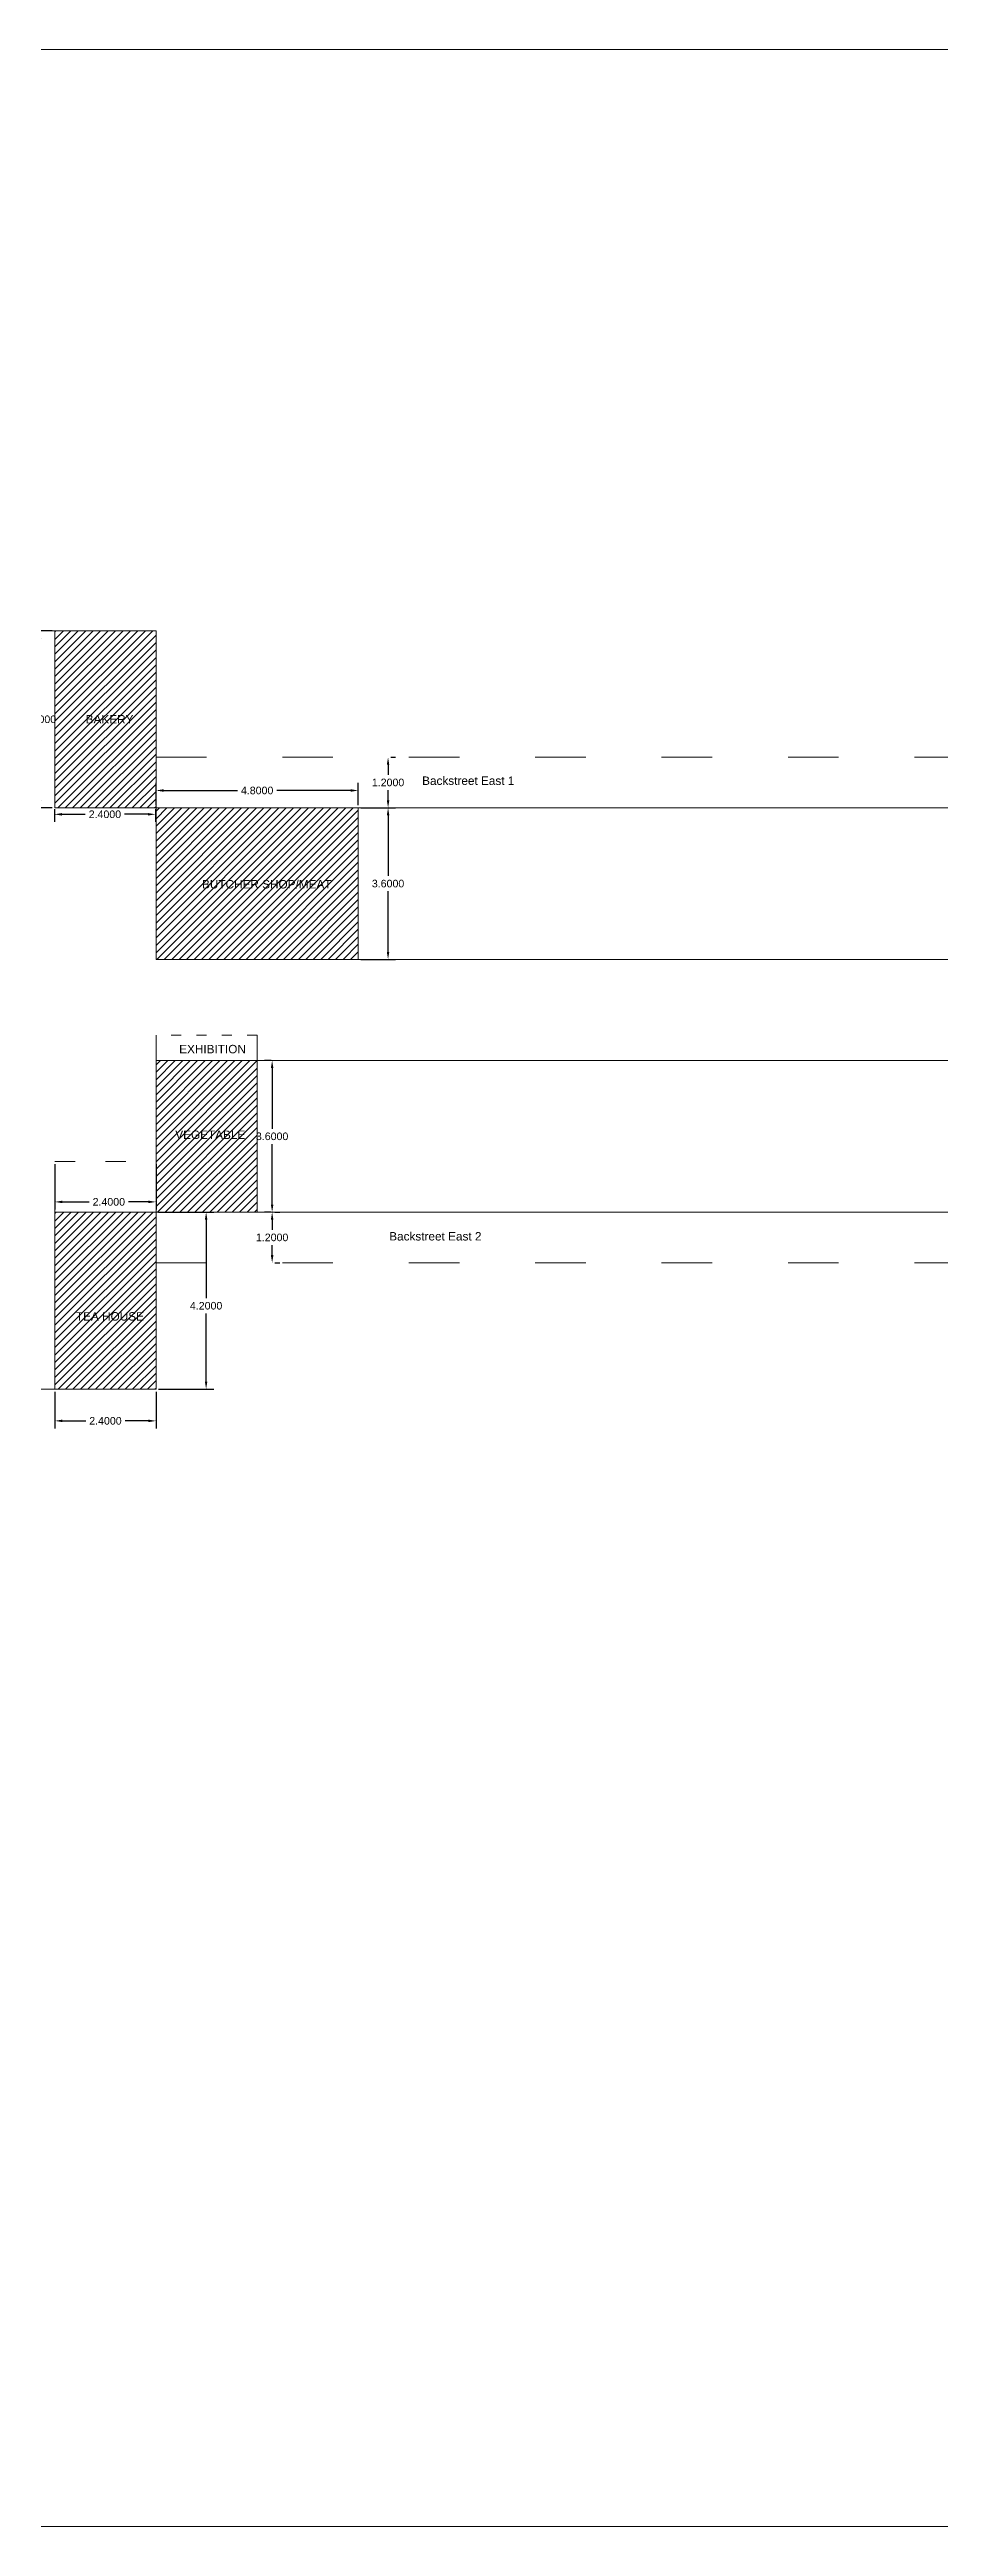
# Model space of a CAD drawing. Header units: inches. Extents: x 164 to 379, y 38 to 328.
# Drawn here: x 213.2 to 234.3, y 62.1 to 120.9 of the extents above; entities that cross this region are included whole.
import ezdxf

# ---------------------------------------------------------------- set-up
doc = ezdxf.new("R2010")
doc.units = ezdxf.units.IN
doc.header["$MEASUREMENT"] = 0
doc.linetypes.add('ACAD_ISO03W100', pattern=[30, 12, -18])
for name, color, linetype, lineweight in [('BoundaryBackstreet', 7, 'ACAD_ISO03W100', 13), ('Fountain', 170, 'Continuous', 13), ('Restaurant&Shop', 104, 'Continuous', 13), ('Store', 131, 'Continuous', 13), ('TEXT', 7, 'Continuous', 13), ('Walkway Junction', 7, 'Continuous', 13)]:
    doc.layers.add(name, color=color, linetype=linetype, lineweight=lineweight)
doc.styles.get("Standard").update_dxf_attribs({"font": 'arial.ttf'})
doc.dimstyles.get("Standard").update_dxf_attribs({"dimtxt": 0.18, "dimasz": 0.18, "dimexe": 0.18, "dimexo": 0.0625, "dimgap": 0.09, "dimtad": 0, "dimtih": 1, "dimtoh": 1, "dimdec": 4, "dimzin": 0, "dimdsep": 46, "dimtxsty": 'Standard', "dimcen": 0.09, "dimadec": 0, "dimazin": 0, "dimtfac": 1, "dimtdec": 4, "dimtofl": 0, "dimtmove": 0, "dimatfit": 3, "dimfxl": 0, "dimtolj": 1, "dimtzin": 0, "dimarcsym": 0})

# ---------------------------------------------------------------- blocks, each defined once
blk = doc.blocks.new('*D12')
at = {"layer": 'Defpoints', "color": 0, "transparency": 16777216}
for p in [(213.32, 107.122), (212.966, 102.922), (213.32, 102.922)]:
    blk.add_point(p, dxfattribs=at)
at = {"layer": 'Restaurant&Shop', "color": 0, "lineweight": -2, "transparency": 16777216}
for p, q in [((213.257, 107.122), (212.786, 107.122)), ((212.966, 106.942), (212.966, 105.204)), ((212.966, 103.102), (212.966, 104.84)), ((213.257, 102.922), (212.786, 102.922))]:
    blk.add_line(p, q, dxfattribs=at)
at = {"layer": 'Restaurant&Shop', "color": 0, "transparency": 16777216}
for points in [[(212.936, 106.942), (212.996, 106.942), (212.966, 107.122)], [(212.936, 103.102), (212.996, 103.102), (212.966, 102.922)]]:
    blk.add_solid(points, dxfattribs=at)
at = {"layer": 'Restaurant&Shop', "color": 0, "transparency": 16777216, "insert": (212.966, 105.022), "char_height": 0.18, "attachment_point": 5}
blk.add_mtext('\\A1;4.2000', dxfattribs=at)
blk = doc.blocks.new('*D13')
at = {"layer": 'Defpoints', "color": 0, "transparency": 16777216}
for p in [(213.307, 102.951), (215.707, 102.951), (213.307, 102.767)]:
    blk.add_point(p, dxfattribs=at)
at = {"layer": 'Restaurant&Shop', "color": 0, "lineweight": -2, "transparency": 16777216}
for p, q in [((213.307, 102.889), (213.307, 102.587)), ((213.487, 102.767), (214.042, 102.767)), ((215.527, 102.767), (214.972, 102.767)), ((215.707, 102.889), (215.707, 102.587))]:
    blk.add_line(p, q, dxfattribs=at)
at = {"layer": 'Restaurant&Shop', "color": 0, "transparency": 16777216}
for points in [[(213.487, 102.797), (213.487, 102.737), (213.307, 102.767)], [(215.527, 102.797), (215.527, 102.737), (215.707, 102.767)]]:
    blk.add_solid(points, dxfattribs=at)
at = {"layer": 'Restaurant&Shop', "color": 0, "transparency": 16777216, "insert": (214.507, 102.767), "char_height": 0.18, "attachment_point": 5}
blk.add_mtext('\\A1;2.4000', dxfattribs=at)
blk = doc.blocks.new('A$C7B0C4086')
at = {"layer": 'Restaurant&Shop'}
h = blk.add_hatch(dxfattribs=at)
h.set_pattern_fill('ANSI31', color=256)
h.set_pattern_definition([(45, (-213.31975, -103.52209), (-0.08838835, 0.08838835), [])])
h.paths.add_polyline_path([(2.4, 3.6), (0, 3.6), (0, -0.6), (2.4, -0.6)])
blk.add_lwpolyline([(2.4, 3.6), (0, 3.6), (0, -0.6), (2.4, -0.6)], close=True, dxfattribs=at)
at = {"layer": 'TEXT', "insert": (0.731, 1.602), "char_height": 0.2, "attachment_point": 1}
blk.add_mtext_dynamic_manual_height_columns('BAKERY', width=3.58638, gutter_width=1, heights=[0], dxfattribs=at)
blk = doc.blocks.new('*D15')
at = {"layer": 'Defpoints', "color": 0, "transparency": 16777216}
for p in [(213.32, 89.122), (215.72, 89.122), (215.72, 88.368)]:
    blk.add_point(p, dxfattribs=at)
at = {"layer": 'Restaurant&Shop', "color": 0, "lineweight": -2, "transparency": 16777216}
for p, q in [((213.32, 89.06), (213.32, 88.188)), ((215.72, 89.06), (215.72, 88.188)), ((213.5, 88.368), (214.055, 88.368)), ((215.54, 88.368), (214.985, 88.368))]:
    blk.add_line(p, q, dxfattribs=at)
at = {"layer": 'Restaurant&Shop', "color": 0, "transparency": 16777216}
for points in [[(213.5, 88.398), (213.5, 88.338), (213.32, 88.368)], [(215.54, 88.398), (215.54, 88.338), (215.72, 88.368)]]:
    blk.add_solid(points, dxfattribs=at)
at = {"layer": 'Restaurant&Shop', "color": 0, "transparency": 16777216, "insert": (214.52, 88.368), "char_height": 0.18, "attachment_point": 5}
blk.add_mtext('\\A1;2.4000', dxfattribs=at)
blk = doc.blocks.new('*D16')
at = {"layer": 'Defpoints', "color": 0, "transparency": 16777216}
for p in [(215.72, 93.322), (216.909, 93.322), (215.72, 89.122)]:
    blk.add_point(p, dxfattribs=at)
at = {"layer": 'Restaurant&Shop', "color": 0, "lineweight": -2, "transparency": 16777216}
for p, q in [((215.782, 93.322), (217.089, 93.322)), ((216.909, 93.142), (216.909, 91.281)), ((216.909, 89.302), (216.909, 90.918)), ((215.782, 89.122), (217.089, 89.122))]:
    blk.add_line(p, q, dxfattribs=at)
at = {"layer": 'Restaurant&Shop', "color": 0, "transparency": 16777216}
for points in [[(216.879, 93.142), (216.939, 93.142), (216.909, 93.322)], [(216.879, 89.302), (216.939, 89.302), (216.909, 89.122)]]:
    blk.add_solid(points, dxfattribs=at)
at = {"layer": 'Restaurant&Shop', "color": 0, "transparency": 16777216, "insert": (216.909, 91.1), "char_height": 0.18, "attachment_point": 5}
blk.add_mtext('\\A1;4.2000', dxfattribs=at)
blk = doc.blocks.new('*D17')
at = {"layer": 'Defpoints', "color": 0, "transparency": 16777216}
for p in [(213.32, 94.522), (215.72, 94.522), (213.32, 93.566)]:
    blk.add_point(p, dxfattribs=at)
at = {"layer": 'Restaurant&Shop', "color": 0, "lineweight": -2, "transparency": 16777216}
for p, q in [((213.32, 94.46), (213.32, 93.386)), ((215.72, 94.46), (215.72, 93.386)), ((213.5, 93.566), (214.136, 93.566)), ((215.54, 93.566), (215.065, 93.566))]:
    blk.add_line(p, q, dxfattribs=at)
at = {"layer": 'Restaurant&Shop', "color": 0, "transparency": 16777216}
for points in [[(213.5, 93.596), (213.5, 93.536), (213.32, 93.566)], [(215.54, 93.596), (215.54, 93.536), (215.72, 93.566)]]:
    blk.add_solid(points, dxfattribs=at)
at = {"layer": 'Restaurant&Shop', "color": 0, "transparency": 16777216, "insert": (214.6, 93.566), "char_height": 0.18, "attachment_point": 5}
blk.add_mtext('\\A1;2.4000', dxfattribs=at)
blk = doc.blocks.new('*D35')
at = {"layer": 'Defpoints', "color": 0, "transparency": 16777216}
for p in [(220.52, 102.922), (221.227, 102.922), (220.52, 99.322)]:
    blk.add_point(p, dxfattribs=at)
at = {"layer": 'Store', "color": 0, "lineweight": -2, "transparency": 16777216}
for p, q in [((220.582, 102.922), (221.407, 102.922)), ((221.227, 102.742), (221.227, 101.304)), ((221.227, 99.502), (221.227, 100.94)), ((220.582, 99.322), (221.407, 99.322))]:
    blk.add_line(p, q, dxfattribs=at)
at = {"layer": 'Store', "color": 0, "transparency": 16777216}
for points in [[(221.197, 102.742), (221.257, 102.742), (221.227, 102.922)], [(221.197, 99.502), (221.257, 99.502), (221.227, 99.322)]]:
    blk.add_solid(points, dxfattribs=at)
at = {"layer": 'Store', "color": 0, "transparency": 16777216, "insert": (221.227, 101.122), "char_height": 0.18, "attachment_point": 5}
blk.add_mtext('\\A1;3.6000', dxfattribs=at)
blk = doc.blocks.new('*D36')
at = {"layer": 'Defpoints', "color": 0, "transparency": 16777216}
for p in [(215.72, 102.922), (220.52, 103.332), (220.52, 102.922)]:
    blk.add_point(p, dxfattribs=at)
at = {"layer": 'Store', "color": 0, "lineweight": -2, "transparency": 16777216}
for p, q in [((215.72, 102.985), (215.72, 103.512)), ((220.52, 102.985), (220.52, 103.512)), ((215.9, 103.332), (217.653, 103.332)), ((220.34, 103.332), (218.587, 103.332))]:
    blk.add_line(p, q, dxfattribs=at)
at = {"layer": 'Store', "color": 0, "transparency": 16777216}
for points in [[(215.9, 103.362), (215.9, 103.302), (215.72, 103.332)], [(220.34, 103.362), (220.34, 103.302), (220.52, 103.332)]]:
    blk.add_solid(points, dxfattribs=at)
at = {"layer": 'Store', "color": 0, "transparency": 16777216, "insert": (218.12, 103.332), "char_height": 0.18, "attachment_point": 5}
blk.add_mtext('\\A1;4.8000', dxfattribs=at)
blk = doc.blocks.new('*D37')
at = {"layer": 'Defpoints', "color": 0, "transparency": 16777216}
for p in [(221.227, 104.122), (221.227, 104.122), (221.227, 102.922)]:
    blk.add_point(p, dxfattribs=at)
at = {"layer": 'Store', "color": 0, "lineweight": -2, "transparency": 16777216}
for p, q in [((221.29, 104.122), (221.407, 104.122)), ((221.227, 103.942), (221.227, 103.704)), ((221.227, 103.102), (221.227, 103.34)), ((221.29, 102.922), (221.407, 102.922))]:
    blk.add_line(p, q, dxfattribs=at)
at = {"layer": 'Store', "color": 0, "transparency": 16777216}
for points in [[(221.197, 103.942), (221.257, 103.942), (221.227, 104.122)], [(221.197, 103.102), (221.257, 103.102), (221.227, 102.922)]]:
    blk.add_solid(points, dxfattribs=at)
at = {"layer": 'Store', "color": 0, "transparency": 16777216, "insert": (221.227, 103.522), "char_height": 0.18, "attachment_point": 5}
blk.add_mtext('\\A1;1.2000', dxfattribs=at)
blk = doc.blocks.new('A$C7A9A3AD2')
at = {"layer": 'Store'}
h = blk.add_hatch(dxfattribs=at)
h.set_pattern_fill('ANSI31', color=256)
h.set_pattern_definition([(45, (-215.71975, -99.32209), (-0.08838835, 0.08838835), [])])
h.paths.add_polyline_path([(0, 0), (4.8, 0), (4.8, 3.6), (0, 3.6)])
blk.add_lwpolyline([(0, 0), (4.8, 0), (4.8, 3.6), (0, 3.6)], close=True, dxfattribs=at)
at = {"layer": 'TEXT', "insert": (1.092, 1.682), "char_height": 0.2, "attachment_point": 7}
blk.add_mtext_dynamic_manual_height_columns('BUTCHER SHOP/MEAT', width=3.58638, gutter_width=1, heights=[0], dxfattribs=at)
blk = doc.blocks.new('*D48')
at = {"layer": 'Defpoints', "color": 0, "transparency": 16777216}
for p in [(218.476, 96.922), (218.518, 96.922), (218.518, 93.322)]:
    blk.add_point(p, dxfattribs=at)
at = {"layer": 'Store', "color": 0, "lineweight": -2, "transparency": 16777216}
for p, q in [((218.456, 96.922), (218.296, 96.922)), ((218.476, 96.742), (218.476, 95.304)), ((218.476, 93.502), (218.476, 94.94)), ((218.456, 93.322), (218.296, 93.322))]:
    blk.add_line(p, q, dxfattribs=at)
at = {"layer": 'Store', "color": 0, "transparency": 16777216}
for points in [[(218.446, 96.742), (218.506, 96.742), (218.476, 96.922)], [(218.446, 93.502), (218.506, 93.502), (218.476, 93.322)]]:
    blk.add_solid(points, dxfattribs=at)
at = {"layer": 'Store', "color": 0, "transparency": 16777216, "insert": (218.476, 95.122), "char_height": 0.18, "attachment_point": 5}
blk.add_mtext('\\A1;3.6000', dxfattribs=at)
blk = doc.blocks.new('*D51')
at = {"layer": 'Defpoints', "color": 0, "transparency": 16777216}
for p in [(218.476, 93.322), (218.476, 93.322), (218.476, 92.122)]:
    blk.add_point(p, dxfattribs=at)
at = {"layer": 'Store', "color": 0, "lineweight": -2, "transparency": 16777216}
for p, q in [((218.476, 93.142), (218.476, 92.904)), ((218.539, 93.322), (218.656, 93.322)), ((218.476, 92.302), (218.476, 92.54)), ((218.539, 92.122), (218.656, 92.122))]:
    blk.add_line(p, q, dxfattribs=at)
at = {"layer": 'Store', "color": 0, "transparency": 16777216}
for points in [[(218.446, 93.142), (218.506, 93.142), (218.476, 93.322)], [(218.446, 92.302), (218.506, 92.302), (218.476, 92.122)]]:
    blk.add_solid(points, dxfattribs=at)
at = {"layer": 'Store', "color": 0, "transparency": 16777216, "insert": (218.476, 92.722), "char_height": 0.18, "attachment_point": 5}
blk.add_mtext('\\A1;1.2000', dxfattribs=at)

msp = doc.modelspace()

# ---------------------------------------------------------------- hatches: boundary and pattern name
at = {"layer": 'Restaurant&Shop'}
h = msp.add_hatch(dxfattribs=at)
h.set_pattern_fill('ANSI31', color=256)
h.paths.add_polyline_path([(213.31975, 93.32209), (215.71975, 93.32209), (215.71975, 89.12209), (213.31975, 89.12209)])
at = {"layer": 'Store'}
h = msp.add_hatch(dxfattribs=at)
h.set_pattern_fill('ANSI31', color=256)
h.set_pattern_definition([(45, (0, 0.6), (-0.08838835, 0.08838835), [])])
h.paths.add_polyline_path([(215.71975, 96.92209), (218.11975, 96.92209), (218.11975, 93.32209), (215.71975, 93.32209)])

# ---------------------------------------------------------------- linework, layer by layer
at = {"layer": 'BoundaryBackstreet', "ltscale": 0.1}
for p, q in [((215.71975, 104.12209), (273.91975, 104.12209)), ((215.71975, 92.12209), (263.71975, 92.12209))]:
    msp.add_line(p, q, dxfattribs=at)
at = {"layer": 'Restaurant&Shop', "linetype": 'ACAD_ISO03W100', "ltscale": 0.04}
msp.add_line((213.31975, 94.52209), (215.71975, 94.52209), dxfattribs=at)
at = {"layer": 'Restaurant&Shop'}
msp.add_line((213.31975, 93.92209), (213.31975, 89.12209), dxfattribs=at)
msp.add_lwpolyline([(213.31975, 93.32209), (215.71975, 93.32209), (215.71975, 89.12209), (213.31975, 89.12209)], close=True, dxfattribs=at)
at = {"layer": 'Store', "linetype": 'ACAD_ISO03W100', "ltscale": 0.02}
msp.add_line((218.11975, 97.52209), (215.71975, 97.52209), dxfattribs=at)
at = {"layer": 'Store'}
for p, q in [((215.71975, 97.52209), (215.71975, 96.92209)), ((218.11975, 97.52209), (218.11975, 96.92209))]:
    msp.add_line(p, q, dxfattribs=at)
msp.add_lwpolyline([(215.71975, 96.92209), (218.11975, 96.92209), (218.11975, 93.32209), (215.71975, 93.32209)], close=True, dxfattribs=at)
at = {"layer": 'TEXT'}
msp.add_lwpolyline([(170.71975, 120.92209), (273.91975, 120.92209), (273.91975, 62.12209), (170.71975, 62.12209)], close=True, dxfattribs=at)
at = {"layer": 'Walkway Junction'}
for p, q in [((207.91975, 107.12209), (215.71975, 107.12209)), ((215.71975, 107.12209), (215.71975, 99.32209)), ((273.91975, 102.92209), (215.71975, 102.92209)), ((273.91975, 99.32209), (215.71975, 99.32209)), ((215.71975, 96.92209), (215.71975, 89.12209)), ((263.71975, 96.92209), (218.11975, 96.92209)), ((263.71975, 93.32209), (215.71975, 93.32209)), ((207.91975, 89.12209), (215.71975, 89.12209))]:
    msp.add_line(p, q, dxfattribs=at)

# ---------------------------------------------------------------- block references
at = {"layer": 'Fountain'}
for name, p in [('A$C7B0C4086', (213.31975, 103.52209)), ('A$C7A9A3AD2', (215.71975, 99.32209))]:
    msp.add_blockref(name, p, dxfattribs=at)

# ---------------------------------------------------------------- texts
at = {"layer": 'TEXT', "char_height": 0.2}
for s, insert, attachment_point in [('Backstreet East 1', (222.03526, 103.66482), 1), ('EXHIBITION', (216.2699, 97.09047), 7), ('VEGETABLE', (216.177, 95.05662), 7), ('Backstreet East 2', (221.25434, 92.85), 1), ('TEA HOUSE', (213.81921, 90.94822), 1)]:
    msp.add_mtext_dynamic_manual_height_columns(s, width=3.5863752, gutter_width=1, heights=[0], dxfattribs=dict(at, insert=insert, attachment_point=attachment_point))

# ---------------------------------------------------------------- dimensions: what is measured, and where the dimension line sits
at = {"layer": 'Restaurant&Shop'}
for p1, p2, distance, picture, middle in [((213.31975, 107.12209), (213.31975, 102.92209), -0.35408, '*D12', (212.96566, 105.02209)), ((215.70696, 102.95134), (213.30696, 102.95134), 0.18387, '*D13', (214.50696, 102.76747)), ((213.31975, 89.12209), (215.71975, 89.12209), -0.75432, '*D15', (214.51975, 88.36777))]:
    dim = msp.add_aligned_dim(p1=p1, p2=p2, distance=distance, dimstyle='Standard', dxfattribs=at)
    dim.commit()
    dim.dimension.update_dxf_attribs({"geometry": picture, "text_midpoint": middle})
for base, p1, p2, angle, picture, middle in [((213.31975, 93.56621), (215.71975, 94.52209), (213.31975, 94.52209), 180, '*D17', (214.60046, 93.56621)), ((216.90896, 93.32209), (215.71975, 89.12209), (215.71975, 93.32209), 90, '*D16', (216.90896, 91.09955))]:
    dim = msp.add_linear_dim(base=base, p1=p1, p2=p2, angle=angle, dimstyle='Standard', dxfattribs=at)
    dim.commit()
    dim.dimension.update_dxf_attribs({"geometry": picture, "text_midpoint": middle, "dimtype": 161})
at = {"layer": 'Store'}
for p1, p2, distance, picture, middle in [((221.22746, 102.92209), (221.22746, 104.12209), 0, '*D37', (221.22746, 103.52209)), ((215.71975, 102.92209), (220.51975, 102.92209), 0.40984, '*D36', (218.11975, 103.33193)), ((220.51975, 99.32209), (220.51975, 102.92209), -0.70772, '*D35', (221.22746, 101.12209)), ((218.51807, 93.32209), (218.51807, 96.92209), 0.04195, '*D48', (218.47611, 95.12209)), ((218.47611, 92.12209), (218.47611, 93.32209), 0, '*D51', (218.47611, 92.72209))]:
    dim = msp.add_aligned_dim(p1=p1, p2=p2, distance=distance, dimstyle='Standard', dxfattribs=at)
    dim.commit()
    dim.dimension.update_dxf_attribs({"geometry": picture, "text_midpoint": middle})

doc.saveas('drawing.dxf')
